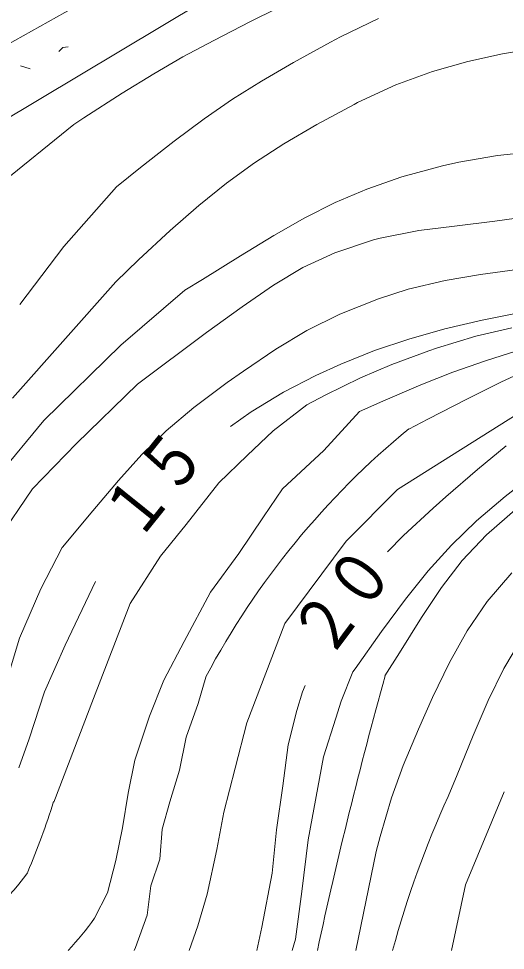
# Model space of a CAD drawing. Units: millimetres, scale not verified. Extents: x 40000 to 680000, y 20000 to 380000.
# Drawn here: x 191237 to 203674, y 224677 to 248507 of the extents above; entities that cross this region are included whole.
import ezdxf
from ezdxf.enums import TextEntityAlignment as Align

# ---------------------------------------------------------------- set-up
doc = ezdxf.new("R2010")
doc.units = ezdxf.units.MM
doc.header["$LTSCALE"] = 1000
doc.layers.add('S-BGD', color=7, linetype='Continuous', lineweight=13)
doc.styles.add('ＭＳ ゴシック', font='')
doc.styles.get('ＭＳ ゴシック').set_extended_font_data('MS Gothic')

msp = doc.modelspace()

# ---------------------------------------------------------------- linework, layer by layer
at = {"layer": 'S-BGD'}
for p, q in [((200084, 252990), (183687, 243758)), ((190198, 245511), (195917, 248926)), ((197833, 248768), (197160, 248434)), ((197160, 248434), (196225, 247951)), ((200435, 248514), (199463, 248041)), ((196225, 247951), (195435, 247526)), ((199206, 247904), (198261, 247384)), ((199463, 248041), (199206, 247904)), ((192265, 247664), (192363, 247767)), ((192363, 247767), (192503, 247790)), ((203603, 247609), (202715, 247414)), ((204487, 247761), (203603, 247609)), ((195435, 247526), (194688, 247096)), ((198261, 247384), (197445, 246911)), ((202715, 247414), (201810, 247155)), ((191287, 247302), (191530, 247227)), ((201810, 247155), (200876, 246810)), ((194688, 247096), (193879, 246597)), ((197445, 246911), (196702, 246445)), ((200876, 246810), (199898, 246358)), ((193879, 246597), (192904, 245966)), ((196702, 246445), (195976, 245947)), ((199814, 246315), (198855, 245799)), ((199898, 246358), (199814, 246315)), ((192904, 245966), (192646, 245796)), ((195976, 245947), (195210, 245377)), ((190633, 244170), (192646, 245796)), ((198855, 245799), (198016, 245309)), ((195210, 245377), (194347, 244697)), ((198016, 245309), (197260, 244817)), ((203473, 245005), (202484, 244835)), ((204386, 245107), (203473, 245005)), ((197260, 244817), (196549, 244299)), ((202067, 244740), (201031, 244457)), ((202484, 244835), (202067, 244740)), ((194347, 244697), (193740, 244203)), ((196549, 244299), (195844, 243730)), ((201031, 244457), (200134, 244149)), ((192388, 242683), (193740, 244203)), ((200134, 244149), (199324, 243804)), ((199324, 243804), (198550, 243411)), ((195844, 243730), (195108, 243085)), ((198550, 243411), (197761, 242960)), ((203404, 243323), (202373, 243197)), ((204213, 243439), (203404, 243323)), ((195108, 243085), (194302, 242338)), ((201459, 243091), (200477, 242894)), ((202373, 243197), (201459, 243091)), ((197761, 242960), (196905, 242439)), ((200302, 242847), (199315, 242520)), ((200477, 242894), (200302, 242847)), ((191264, 241198), (192388, 242683)), ((196905, 242439), (195931, 241836)), ((199315, 242520), (198500, 242142)), ((194302, 242338), (193716, 241779)), ((198500, 242142), (197748, 241688)), ((203036, 241962), (202134, 241813)), ((203978, 242089), (203036, 241962)), ((191076, 238796), (193716, 241779)), ((195931, 241836), (195486, 241564)), ((197748, 241688), (196950, 241132)), ((202134, 241813), (201194, 241588)), ((193850, 240158), (195486, 241564)), ((201194, 241588), (200436, 241343)), ((200436, 241343), (199445, 240948)), ((196950, 241132), (196039, 240476)), ((199445, 240948), (198602, 240528)), ((203085, 240798), (204101, 241004)), ((202125, 240571), (203085, 240798)), ((194275, 239162), (196039, 240476)), ((198602, 240528), (197812, 240053)), ((201210, 240313), (202125, 240571)), ((203837, 240595), (202917, 240386)), ((200328, 240016), (201210, 240313)), ((202917, 240386), (201913, 240082)), ((191879, 238226), (193850, 240158)), ((197812, 240053), (196982, 239493)), ((199466, 239671), (200328, 240016)), ((201720, 240014), (200774, 239664)), ((201913, 240082), (201720, 240014)), ((204153, 240072), (203164, 239759)), ((203164, 239759), (202335, 239468)), ((196982, 239493), (196561, 239198)), ((198834, 239383), (199466, 239671)), ((200774, 239664), (199973, 239322)), ((204376, 239588), (203576, 239219)), ((198003, 238953), (198834, 239383)), ((199973, 239322), (199068, 238876)), ((202335, 239468), (201512, 239143)), ((192717, 237643), (194275, 239162)), ((196561, 239198), (195709, 238564)), ((201512, 239143), (200544, 238725)), ((203576, 239219), (202706, 238783)), ((197177, 238452), (198003, 238953)), ((199068, 238876), (198599, 238631)), ((204747, 238883), (200915, 236468)), ((202706, 238783), (201696, 238259)), ((195709, 238564), (195007, 237968)), ((197740, 237967), (198599, 238631)), ((200544, 238725), (199945, 238458)), ((196646, 238074), (197177, 238452)), ((199036, 237459), (199945, 238458)), ((190363, 236401), (191879, 238226)), ((201696, 238259), (201207, 238004)), ((195007, 237968), (194388, 237360)), ((197072, 237338), (197740, 237967)), ((191593, 236485), (192717, 237643)), ((194388, 237360), (193785, 236694)), ((197983, 236479), (199036, 237459)), ((202959, 236978), (203692, 237580)), ((196355, 236637), (197072, 237338)), ((202154, 236273), (202959, 236978)), ((204523, 236949), (203667, 236289)), ((193785, 236694), (193131, 235921)), ((195516, 235572), (196355, 236637)), ((190689, 235157), (191593, 236485)), ((197492, 235769), (197983, 236479)), ((200915, 236468), (199607, 235146)), ((201833, 235987), (202154, 236273)), ((203667, 236289), (202937, 235663)), ((193131, 235921), (192359, 234993)), ((201069, 235286), (201833, 235987)), ((203980, 235995), (203189, 235308)), ((196865, 234824), (197492, 235769)), ((194861, 234762), (195516, 235572)), ((202937, 235663), (202296, 235039)), ((200658, 234871), (201069, 235286)), ((203189, 235308), (202567, 234648)), ((191804, 233926), (192352, 234985)), ((192359, 234993), (192352, 234985)), ((199607, 235146), (198040, 233034)), ((202296, 235039), (201703, 234382)), ((194085, 233547), (194861, 234762)), ((196140, 233837), (196865, 234824)), ((202567, 234648), (202039, 233961)), ((201703, 234382), (201121, 233659)), ((203839, 234332), (203213, 233602)), ((192421, 232483), (193197, 234110)), ((191255, 232661), (191804, 233926)), ((195470, 232579), (196140, 233837)), ((202039, 233961), (201531, 233192)), ((193152, 231117), (194085, 233547)), ((201121, 233659), (200510, 232836)), ((203213, 233602), (202695, 232849)), ((201531, 233192), (200966, 232288)), ((197068, 230495), (198040, 233034)), ((200510, 232836), (199832, 231880)), ((202695, 232849), (202244, 232041)), ((190722, 230906), (191255, 232661)), ((194950, 231592), (195470, 232579)), ((204085, 232646), (203637, 231888)), ((191901, 231289), (192421, 232483)), ((200966, 232288), (200594, 231699)), ((199832, 231880), (199777, 231800)), ((202244, 232041), (201816, 231148)), ((203637, 231888), (203238, 231068)), ((195824, 230994), (196021, 231662)), ((199478, 231054), (199777, 231800)), ((194580, 230668), (194950, 231592)), ((198493, 231287), (198556, 231455)), ((191502, 230088), (191901, 231289)), ((198346, 230814), (198493, 231287)), ((201816, 231148), (201453, 230331)), ((192132, 228471), (193152, 231117)), ((195518, 230127), (195824, 230994)), ((199342, 230614), (199478, 231054)), ((203238, 231068), (202852, 230169)), ((198121, 229937), (198346, 230814)), ((194209, 229538), (194580, 230668)), ((196768, 229337), (197068, 230495)), ((199029, 229626), (199342, 230614)), ((201453, 230331), (201060, 229402)), ((191237, 229348), (191502, 230088)), ((195346, 229288), (195518, 230127)), ((202852, 230169), (202444, 229171)), ((197990, 228888), (198121, 229937)), ((194038, 228700), (194209, 229538)), ((198632, 227502), (199029, 229626)), ((195104, 228478), (195346, 229288)), ((196483, 228214), (196768, 229337)), ((201060, 229402), (200762, 228579)), ((202444, 229171), (202213, 228610)), ((197826, 227758), (197990, 228888)), ((193888, 227811), (194038, 228700)), ((200762, 228579), (200475, 227591)), ((203645, 228734), (202658, 226354)), ((194904, 227775), (195104, 228478)), ((196304, 227255), (196483, 228214)), ((193716, 226973), (193888, 227811)), ((194847, 227014), (194904, 227775)), ((197711, 226649), (197826, 227758)), ((200475, 227591), (200375, 227208)), ((198471, 226179), (198632, 227502)), ((196054, 226117), (196304, 227255)), ((200375, 227208), (199853, 224678)), ((193510, 226148), (193716, 226973)), ((194611, 226325), (194847, 227014)), ((197447, 225270), (197711, 226649)), ((193179, 225501), (193510, 226148)), ((194518, 225579), (194611, 226325)), ((198313, 224964), (198471, 226179)), ((202658, 226354), (202301, 224678)), ((195812, 225307), (196054, 226117)), ((194226, 224747), (194518, 225579)), ((195593, 224678), (195812, 225307)), ((197327, 224678), (197447, 225270)), ((198229, 224678), (198313, 224964)), ((194190, 224678), (194226, 224747))]:
    msp.add_line(p, q, dxfattribs=at)
for centre, radius, start, end in [((214442, 221907), 20849, 129.3994, 152.0596), ((318621, 198862), 122501, 164.45178, 167.83447), ((225470, 218014), 25560, 155.5082, 164.8882), ((175024, 233746), 17895, 336.7734, 342.8882), ((185576, 231045), 7342, 299.8599, 323.4381), ((186215, 230544), 8599, 316.9838, 324.0721)]:
    msp.add_arc(centre, radius, start, end, dxfattribs=at)

# ---------------------------------------------------------------- texts
at = {"layer": 'S-BGD', "style": 'ＭＳ ゴシック', "width": 0.8}
for s, rotation, p in [('１５', 51.2, (194599, 234851)), ('２０', 53.2, (199486, 231843))]:
    msp.add_text(s, height=1320, rotation=rotation, dxfattribs=at).set_placement(p, align=Align.BOTTOM_LEFT)

doc.saveas('drawing.dxf')
